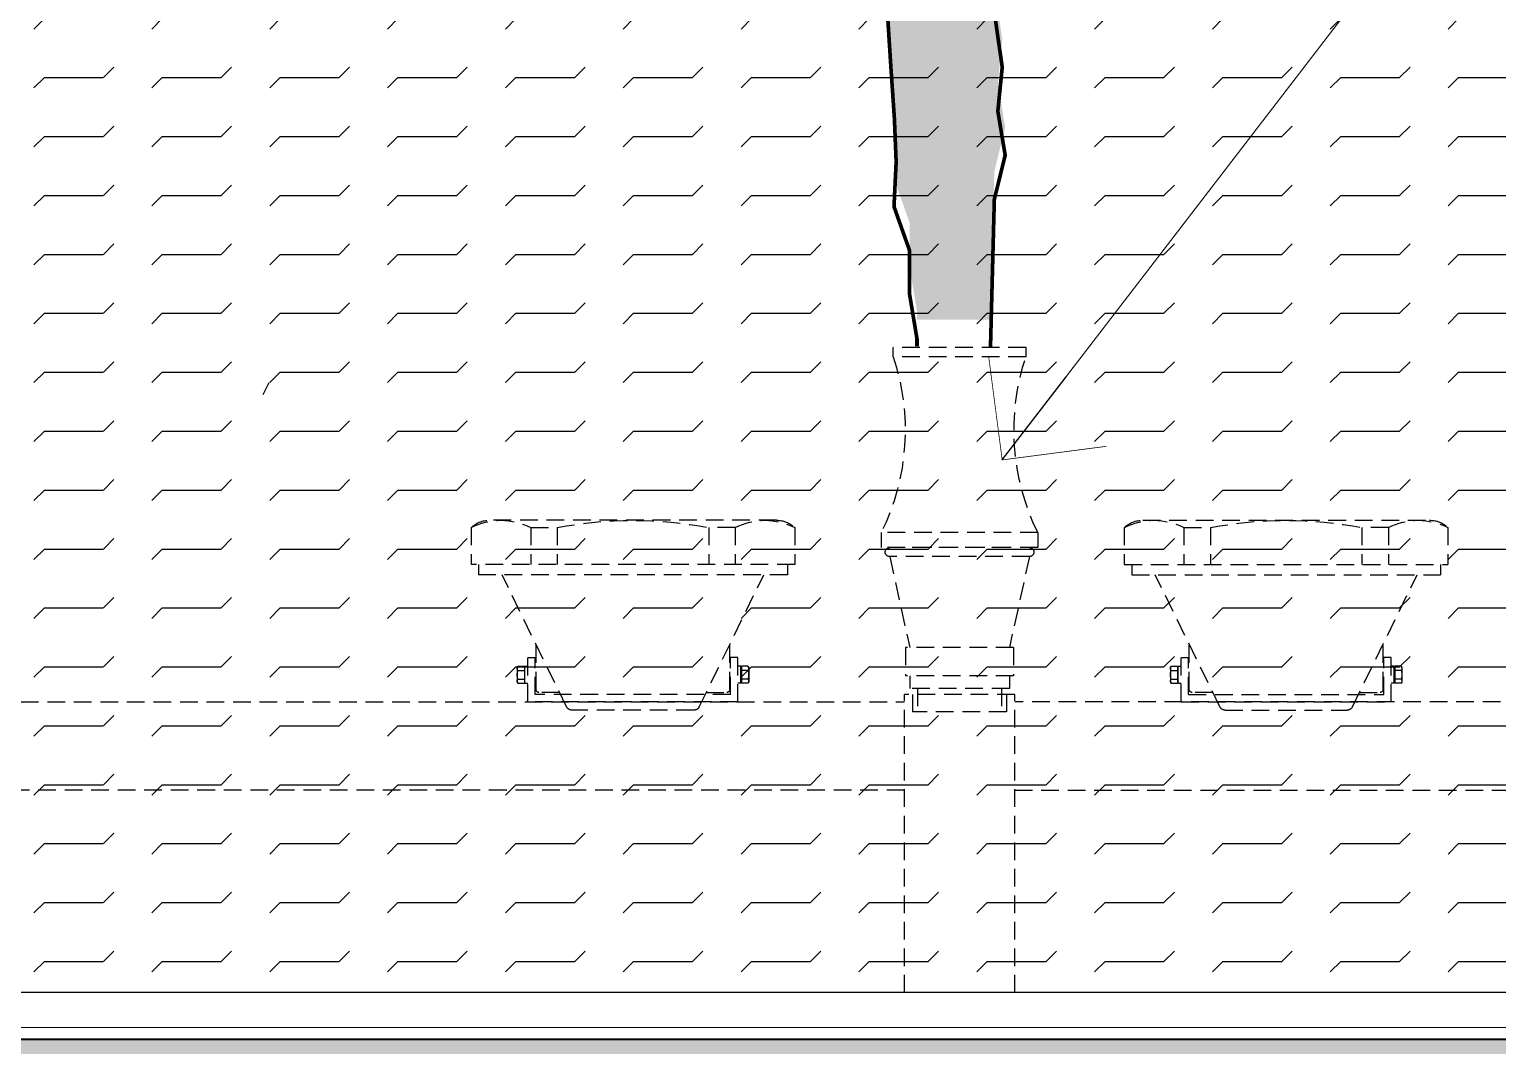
# Model space of a CAD drawing. Header units: inches. Extents: x 50027 to 54188, y -4291 to 1318.
# Drawn here: x 51939.5 to 51971.15, y -115.92 to -94.01 of the extents above; entities that cross this region are included whole.
import ezdxf

# ---------------------------------------------------------------- set-up
doc = ezdxf.new("R2010")
doc.units = ezdxf.units.IN
doc.linetypes.add('HIDDEN', pattern=[9.525, 6.35, -3.175])
for name, color, linetype, lineweight in [('05--TEXT-3', 3, 'Continuous', 35), ('06--LINE-1', 9, 'Continuous', 18), ('E--CONCRETE-4', 6, 'Continuous', 40), ('E--CONCRETE-SHADE', 253, 'Continuous', 25)]:
    doc.layers.add(name, color=color, linetype=linetype, lineweight=lineweight)
doc.layers.add('ACQUA', color=7, linetype='Continuous', true_color=0x76b1f9)
for name, color, linetype in [('IMPIANTO', 155, 'Continuous'), ('PROIETTORI', 175, 'Continuous'), ('water hatch', 121, 'Continuous')]:
    doc.layers.add(name, color=color, linetype=linetype)
doc.styles.add('TIME NEW', font='times.ttf')
doc.dimstyles.new('3-8 LEADER', dxfattribs={"dimscale": 0.4, "dimtxt": 8, "dimasz": 4, "dimexe": 6, "dimexo": 6, "dimgap": 0, "dimtad": 0, "dimdec": 0, "dimzin": 12, "dimdsep": 46, "dimlunit": 4, "dimtxsty": 'TIME NEW', "dimblk": 'DIM AERO', "dimcen": 0, "dimdle": 20, "dimclrd": 1, "dimclre": 9, "dimclrt": 2, "dimadec": 0, "dimazin": 0, "dimtfac": 1, "dimtdec": 0, "dimtofl": 0, "dimtmove": 1, "dimatfit": 3, "dimldrblk": 'DIM AERO', "dimfxl": 1, "dimtvp": 0.75, "dimtolj": 1, "dimtzin": 12, "dimlwd": 18, "dimlwe": 18, "dimarcsym": 1})

# ---------------------------------------------------------------- blocks, each defined once
blk = doc.blocks.new('FOUNTAIN')
at = {"layer": 'ACQUA'}
h = blk.add_hatch(color=152, dxfattribs=at)
h.set_gradient(color1=(17, 92, 212), rotation=90, one_color=1, tint=1)
h.paths.add_polyline_path([(613.01, 1197.14), (613.01, 1212.97), (607.73, 1228.79), (607.73, 1244.62), (602.45, 1260.45), (602.45, 1276.28), (597.17, 1292.1), (594.53, 1307.93), (591.89, 1323.76), (602.45, 1339.59), (599.81, 1355.42), (591.89, 1371.24), (581.33, 1387.07), (581.33, 1402.9), (576.05, 1418.73), (576.05, 1434.56), (573.4, 1450.38), (573.4, 1466.21), (568.12, 1482.04), (562.84, 1497.87), (554.92, 1513.7), (539.08, 1516.33), (528.52, 1532.16), (512.68, 1526.89), (502.12, 1511.06), (486.27, 1503.14), (475.71, 1487.32), (470.43, 1455.66), (467.79, 1439.83), (465.15, 1424), (462.51, 1408.18), (459.87, 1392.35), (459.87, 1344.86), (451.95, 1329.04), (446.67, 1313.21), (449.31, 1297.38), (462.51, 1281.55), (467.79, 1263.09), (462.51, 1231.43), (457.23, 1215.6), (451.95, 1199.78), (446.67, 1183.95), (454.59, 1168.12), (457.23, 1152.29), (462.51, 1136.46), (475.71, 1120.64), (486.27, 1104.81), (478.35, 1088.98), (467.79, 1073.15), (467.79, 1041.5), (480.99, 1025.67), (494.19, 1009.84), (491.55, 994.01), (488.91, 978.18), (488.91, 962.36), (491.55, 946.53), (494.19, 930.7), (494.19, 896.41), (491.55, 880.58), (491.55, 864.75), (494.19, 848.92), (504.76, 833.1), (504.76, 817.27), (491.55, 801.44), (491.55, 753.96), (488.91, 738.13), (480.99, 722.3), (480.99, 706.47), (486.27, 690.64), (494.19, 674.82), (510.04, 664.26), (517.96, 648.44), (517.96, 632.61), (515.32, 616.78), (515.32, 585.12), (517.96, 569.3), (517.96, 553.47), (515.32, 535), (515.32, 405.74), (512.68, 389.91), (505.82, 342.43), (507.4, 326.6), (504.76, 310.77), (508.66, 294.95), (510.04, 241.72), (536.44, 241.72), (536.44, 244.82), (539.08, 260.65), (539.08, 276.66), (539.14, 276.66), (544.7, 292.31), (543.93, 308.37), (544.56, 323.96), (545.82, 342.43), (547, 360.9), (549.64, 376.72), (549.64, 455.86), (544.36, 471.69), (539.08, 487.52), (539.08, 519.17), (544.36, 535), (552.28, 550.83), (552.28, 585.12), (547, 600.95), (547, 648.44), (560.2, 664.26), (560.2, 680.09), (557.56, 698.56), (557.56, 764.51), (552.28, 780.34), (557.56, 796.16), (562.84, 811.99), (547, 822.54), (544.36, 841.01), (544.36, 872.66), (557.56, 888.49), (557.56, 904.32), (573.4, 896.41), (578.69, 880.58), (573.4, 864.75), (581.33, 848.92), (594.53, 864.75), (599.81, 880.58), (599.81, 896.41), (591.89, 912.23), (586.61, 928.06), (591.89, 943.89), (594.53, 959.72), (597.17, 975.55), (597.17, 991.37), (583.97, 1007.2), (591.89, 1023.03), (586.61, 1038.86), (586.61, 1054.69), (594.53, 1070.51), (610.37, 1086.34), (605.09, 1102.17), (602.45, 1118), (602.45, 1133.83), (591.89, 1149.65), (591.89, 1165.48)])
h.paths.add_polyline_path([(493.99, 1088.79), (499.42, 1086.08), (499.42, 1080.67), (498.33, 1075.25), (498.33, 1057.92), (496.16, 1052.5), (490.74, 1054.67), (488.03, 1060.08), (486.41, 1065.5), (485.86, 1070.92), (485.86, 1076.33), (487.49, 1082.29), (492.49, 1089.16)], flags=16)
h.paths.add_polyline_path([(565.41, 978.48), (569.1, 972.95), (569.71, 967.42), (569.71, 961.28), (568.48, 955.75), (566.02, 949.6), (566.02, 944.07), (566.64, 938.54), (565.41, 933.01), (562.95, 927.48), (557.41, 926.86), (557.41, 954.52), (554.95, 960.05), (553.11, 966.19), (553.11, 971.72), (554.34, 977.25), (559.5, 980.7)], flags=16)
h.paths.add_polyline_path([(516.2, 771.53), (516.83, 769.65), (516.83, 767.77), (518.08, 765.88), (519.97, 763.06), (519.97, 753.96), (518.71, 752.08), (518.71, 745.81), (517.45, 743.3), (516.2, 740.79), (514.31, 738.9), (512.43, 738.9), (511.8, 740.79), (510.55, 742.67), (509.92, 745.18), (509.92, 747.06), (509.29, 748.94), (508.66, 750.83), (508.66, 760.24), (509.29, 762.12), (509.29, 765.88), (509.29, 767.77), (510.55, 769.65), (513.37, 771.53)], flags=16)
at = {"layer": 'ACQUA', "linetype": 'Continuous', "const_width": 1.32, "elevation": -1.13}
for points in [[(510.04, 231.72), (508.66, 284.95), (504.76, 300.77), (507.4, 316.6), (505.82, 332.43), (512.68, 379.91), (515.32, 395.74), (515.32, 535), (517.96, 553.47), (517.96, 569.3), (515.32, 585.12), (515.32, 616.78), (517.96, 632.61), (517.96, 648.44), (510.04, 664.26), (494.19, 674.82), (486.27, 690.64), (480.99, 706.47), (480.99, 722.3), (488.91, 738.13), (491.55, 753.96), (491.55, 801.44), (504.76, 817.27), (504.76, 833.1)], [(547, 350.9), (545.82, 332.43), (544.56, 313.96), (543.93, 298.37), (544.7, 282.31), (539.08, 266.48), (539.08, 250.65), (536.44, 234.82), (536.44, 232.19)]]:
    blk.add_lwpolyline(points, dxfattribs=at)
at = {"layer": 'IMPIANTO', "linetype": 'ByBlock'}
for p, q in [((497.28, 231.72, -1.13), (545.03, 231.72, -1.13)), ((497.28, 228.41, -1.13), (497.28, 231.72, -1.13)), ((497.28, 228.41, -1.13), (545.03, 228.41, -1.13)), ((545.03, 228.41, -1.13), (545.03, 231.72, -1.13)), ((493.05, 165.3, -1.13), (549.26, 165.3, -1.13)), ((493.05, 165.3, -1.13), (493.05, 159.83, -1.13)), ((549.26, 165.3, -1.13), (549.26, 159.83, -1.13)), ((493.05, 159.83, -1.13), (549.26, 159.83, -1.13)), ((503.25, 159.83, -1.13), (546.25, 159.83, -1.13)), ((496.06, 156.6, -1.13), (546.25, 156.6, -1.13)), ((496.06, 156.6, -1.13), (503.25, 123.93, -1.13)), ((546.25, 156.6, -1.13), (539.06, 123.93, -1.13)), ((501.75, 123.93, -1.13), (540.55, 123.93, -1.13)), ((501.75, 123.93, -1.13), (501.75, 113.74, -1.13)), ((540.55, 123.93, -1.13), (540.55, 113.74, -1.13)), ((501.75, 113.74, -1.13), (540.55, 113.74, -1.13)), ((503.25, 113.74, -1.13), (503.25, 109.27, -1.13)), ((539.06, 113.74, -1.13), (539.06, 109.27, -1.13)), ((501.33, 107.08, -1.13), (540.97, 107.08, -1.13)), ((501.33, 0, -1.13), (501.33, 107.08, -1.13)), ((503.25, 109.27, -1.13), (539.06, 109.27, -1.13)), ((504.24, 107.08, -1.13), (504.24, 100.82, -1.13)), ((506.07, 109.27, -1.13), (506.07, 100.82, -1.13)), ((536.24, 109.27, -1.13), (536.24, 100.82, -1.13)), ((538.07, 107.08, -1.13), (538.07, 100.82, -1.13)), ((540.97, 0, -1.13), (540.97, 107.08, -1.13)), ((504.24, 100.82, -1.13), (538.07, 100.82, -1.13))]:
    blk.add_line(p, q, dxfattribs=at)
for centre, radius, start, end in [((418.64, 201.98, -1.13), 82.96, 333.758, 18.5764), ((623.67, 201.98, -1.13), 82.96, 161.4236, 206.242), ((496.06, 158.22, -1.13), 1.62, 90, 270), ((546.25, 158.22, -1.13), 1.62, 270, 90)]:
    blk.add_arc(centre, radius, start, end, dxfattribs=at)
at = {"layer": 'PROIETTORI', "linetype": 'ByBlock'}
for p, q in [((771.34, 214.79, -1.13), (769.18, 219.16, -1.13)), ((455.35, 169.66, -1.13), (352.13, 169.66, -1.13)), ((586.95, 169.66, -1.13), (690.17, 169.66, -1.13)), ((345.69, 167.02, -1.13), (345.69, 153.8, -1.13)), ((367.09, 167.02, -1.13), (367.09, 153.8, -1.13)), ((367.09, 167.02, -1.13), (376.6, 167.02, -1.13)), ((376.6, 167.02, -1.13), (376.6, 153.8, -1.13)), ((431.05, 167.02, -1.13), (431.05, 153.8, -1.13)), ((440.56, 167.02, -1.13), (431.05, 167.02, -1.13)), ((440.56, 167.02, -1.13), (440.56, 153.8, -1.13)), ((461.96, 167.02, -1.13), (461.96, 153.8, -1.13)), ((580.35, 167.02, -1.13), (580.35, 153.8, -1.13)), ((601.75, 167.02, -1.13), (601.75, 153.8, -1.13)), ((601.75, 167.02, -1.13), (611.26, 167.02, -1.13)), ((611.26, 167.02, -1.13), (611.26, 153.8, -1.13)), ((665.71, 167.02, -1.13), (665.71, 153.8, -1.13)), ((675.22, 167.02, -1.13), (665.71, 167.02, -1.13)), ((675.22, 167.02, -1.13), (675.22, 153.8, -1.13)), ((696.62, 167.02, -1.13), (696.62, 153.8, -1.13)), ((461.96, 153.8, -1.13), (345.69, 153.8, -1.13)), ((348.33, 153.8, -1.13), (348.33, 150.1, -1.13)), ((459.32, 153.8, -1.13), (459.32, 150.1, -1.13)), ((580.35, 153.8, -1.13), (696.62, 153.8, -1.13)), ((582.99, 153.8, -1.13), (582.99, 150.1, -1.13)), ((693.98, 153.8, -1.13), (693.98, 150.1, -1.13)), ((459.32, 150.1, -1.13), (348.33, 150.1, -1.13)), ((379.99, 102.66, -1.13), (356.78, 150.1, -1.13)), ((427.66, 102.66, -1.13), (450.86, 150.1, -1.13)), ((582.99, 150.1, -1.13), (693.98, 150.1, -1.13)), ((614.65, 102.66, -1.13), (591.45, 150.1, -1.13)), ((662.32, 102.66, -1.13), (685.52, 150.1, -1.13)), ((369.01, 108.88, -1.13), (369.01, 125.11, -1.13)), ((438.64, 108.88, -1.13), (438.64, 125.11, -1.13)), ((603.67, 108.88, -1.13), (603.67, 125.11, -1.13)), ((673.3, 108.88, -1.13), (673.3, 125.11, -1.13)), ((362.25, 116.8, -1.13), (362.49, 117.21, -1.13)), ((362.25, 116.8, -1.13), (362.25, 111.52, -1.13)), ((362.49, 117.21, -1.13), (364.84, 117.21, -1.13)), ((364.84, 117.21, -1.13), (364.84, 111.11, -1.13)), ((364.84, 116.8, -1.13), (364.92, 116.8, -1.13)), ((364.92, 116.8, -1.13), (364.92, 115.81, -1.13)), ((365.05, 111.11, -1.13), (365.05, 117.21, -1.13)), ((365.05, 117.21, -1.13), (366.1, 117.21, -1.13)), ((366.1, 104.39, -1.13), (366.1, 120.32, -1.13)), ((366.1, 120.32, -1.13), (368.75, 120.32, -1.13)), ((368.75, 107.03, -1.13), (368.75, 120.32, -1.13)), ((438.9, 107.03, -1.13), (438.9, 120.32, -1.13)), ((441.54, 120.32, -1.13), (438.9, 120.32, -1.13)), ((441.54, 104.39, -1.13), (441.54, 120.32, -1.13)), ((442.6, 117.21, -1.13), (441.54, 117.21, -1.13)), ((442.6, 111.11, -1.13), (442.6, 117.21, -1.13)), ((442.81, 116.8, -1.13), (442.72, 116.8, -1.13)), ((442.72, 116.8, -1.13), (442.72, 115.81, -1.13)), ((442.81, 117.21, -1.13), (442.81, 111.11, -1.13)), ((445.16, 117.21, -1.13), (442.81, 117.21, -1.13)), ((445.39, 116.8, -1.13), (445.16, 117.21, -1.13)), ((445.39, 116.8, -1.13), (445.39, 111.52, -1.13)), ((596.91, 116.8, -1.13), (597.15, 117.21, -1.13)), ((596.91, 116.8, -1.13), (596.91, 111.52, -1.13)), ((597.15, 117.21, -1.13), (599.5, 117.21, -1.13)), ((599.5, 117.21, -1.13), (599.5, 111.11, -1.13)), ((599.5, 116.8, -1.13), (599.58, 116.8, -1.13)), ((599.58, 116.8, -1.13), (599.58, 115.81, -1.13)), ((599.71, 111.11, -1.13), (599.71, 117.21, -1.13)), ((599.71, 117.21, -1.13), (600.76, 117.21, -1.13)), ((600.76, 104.39, -1.13), (600.76, 120.32, -1.13)), ((600.76, 120.32, -1.13), (603.41, 120.32, -1.13)), ((603.41, 107.03, -1.13), (603.41, 120.32, -1.13)), ((673.56, 107.03, -1.13), (673.56, 120.32, -1.13)), ((676.2, 120.32, -1.13), (673.56, 120.32, -1.13)), ((676.2, 104.39, -1.13), (676.2, 120.32, -1.13)), ((677.26, 117.21, -1.13), (676.2, 117.21, -1.13)), ((677.26, 111.11, -1.13), (677.26, 117.21, -1.13)), ((677.47, 116.8, -1.13), (677.38, 116.8, -1.13)), ((677.38, 116.8, -1.13), (677.38, 115.81, -1.13)), ((677.47, 117.21, -1.13), (677.47, 111.11, -1.13)), ((679.82, 117.21, -1.13), (677.47, 117.21, -1.13)), ((680.05, 116.8, -1.13), (679.82, 117.21, -1.13)), ((680.05, 116.8, -1.13), (680.05, 111.52, -1.13)), ((362.25, 111.52, -1.13), (362.49, 111.11, -1.13)), ((362.49, 115.69, -1.13), (364.84, 115.69, -1.13)), ((362.49, 112.64, -1.13), (364.84, 112.64, -1.13)), ((362.49, 111.11, -1.13), (364.84, 111.11, -1.13)), ((364.84, 111.52, -1.13), (364.92, 111.52, -1.13)), ((364.92, 115.81, -1.13), (364.92, 112.52, -1.13)), ((364.92, 112.52, -1.13), (364.92, 111.52, -1.13)), ((365.05, 111.11, -1.13), (366.1, 111.11, -1.13)), ((442.6, 111.11, -1.13), (441.54, 111.11, -1.13)), ((442.72, 115.81, -1.13), (442.72, 112.52, -1.13)), ((442.72, 112.52, -1.13), (442.72, 111.52, -1.13)), ((442.81, 111.52, -1.13), (442.72, 111.52, -1.13)), ((445.16, 115.69, -1.13), (442.81, 115.69, -1.13)), ((445.16, 112.64, -1.13), (442.81, 112.64, -1.13)), ((445.16, 111.11, -1.13), (442.81, 111.11, -1.13)), ((445.39, 111.52, -1.13), (445.16, 111.11, -1.13)), ((596.91, 111.52, -1.13), (597.15, 111.11, -1.13)), ((597.15, 115.69, -1.13), (599.5, 115.69, -1.13)), ((597.15, 112.64, -1.13), (599.5, 112.64, -1.13)), ((597.15, 111.11, -1.13), (599.5, 111.11, -1.13)), ((599.5, 111.52, -1.13), (599.58, 111.52, -1.13)), ((599.58, 115.81, -1.13), (599.58, 112.52, -1.13)), ((599.58, 112.52, -1.13), (599.58, 111.52, -1.13)), ((599.71, 111.11, -1.13), (600.76, 111.11, -1.13)), ((677.26, 111.11, -1.13), (676.2, 111.11, -1.13)), ((677.38, 115.81, -1.13), (677.38, 112.52, -1.13)), ((677.38, 112.52, -1.13), (677.38, 111.52, -1.13)), ((677.47, 111.52, -1.13), (677.38, 111.52, -1.13)), ((679.82, 115.69, -1.13), (677.47, 115.69, -1.13)), ((679.82, 112.64, -1.13), (677.47, 112.64, -1.13)), ((679.82, 111.11, -1.13), (677.47, 111.11, -1.13)), ((680.05, 111.52, -1.13), (679.82, 111.11, -1.13)), ((438.9, 107.03, -1.13), (368.75, 107.03, -1.13)), ((377.47, 107.82, -1.13), (370.07, 107.82, -1.13)), ((430.18, 107.82, -1.13), (437.58, 107.82, -1.13)), ((603.41, 107.03, -1.13), (673.56, 107.03, -1.13)), ((612.13, 107.82, -1.13), (604.73, 107.82, -1.13)), ((664.84, 107.82, -1.13), (672.24, 107.82, -1.13)), ((441.54, 104.39, -1.13), (366.1, 104.39, -1.13)), ((425.76, 101.48, -1.13), (381.89, 101.48, -1.13)), ((600.76, 104.39, -1.13), (676.2, 104.39, -1.13)), ((616.55, 101.48, -1.13), (660.42, 101.48, -1.13))]:
    blk.add_line(p, q, dxfattribs=at)
at = {"layer": 'PROIETTORI', "linetype": 'ByBlock', "elevation": -1.13}
for points in [[(501.33, 72.68), (12.52, 72.68), (12.52, 104.39), (501.33, 104.39)], [(540.97, 72.68), (1029.79, 72.68), (1029.79, 104.39), (540.97, 104.39)]]:
    blk.add_lwpolyline(points, dxfattribs=at)
at = {"layer": 'PROIETTORI', "linetype": 'ByBlock'}
for centre, radius, start, end in [((356.39, 146.67, -1.13), 22.98, 62.255, 117.745), ((352.21, 160.28, -1.13), 9.38, 89.5087, 134.0941), ((403.82, 28.11, -1.13), 141.54, 78.9112, 101.0888), ((451.26, 146.67, -1.13), 22.98, 62.255, 117.745), ((455.43, 160.28, -1.13), 9.38, 45.9059, 90.4913), ((591.05, 146.67, -1.13), 22.98, 62.255, 117.745), ((586.87, 160.28, -1.13), 9.38, 89.5087, 134.0941), ((638.48, 28.11, -1.13), 141.54, 78.9112, 101.0888), ((685.92, 146.67, -1.13), 22.98, 62.255, 117.745), ((690.09, 160.28, -1.13), 9.38, 45.9059, 90.4913), ((363.6, 116.45, -1.13), 1.35, 145.6158, 214.3842), ((444.04, 116.45, -1.13), 1.35, 325.6158, 34.3842), ((598.26, 116.45, -1.13), 1.35, 145.6158, 214.3842), ((678.7, 116.45, -1.13), 1.35, 325.6158, 34.3842), ((367.3, 114.16, -1.13), 5.05, 162.412, 197.588), ((363.6, 111.88, -1.13), 1.35, 145.6158, 214.3842), ((366.08, 111.14, -1.13), 0.019, 214.516, 18.817), ((441.56, 111.14, -1.13), 0.019, 161.183, 325.484), ((440.35, 114.16, -1.13), 5.05, 342.412, 17.588), ((444.04, 111.88, -1.13), 1.35, 325.6158, 34.3842), ((601.96, 114.16, -1.13), 5.05, 162.412, 197.588), ((598.26, 111.88, -1.13), 1.35, 145.6158, 214.3842), ((600.75, 111.14, -1.13), 0.019, 214.516, 18.817), ((676.22, 111.14, -1.13), 0.019, 161.183, 325.484), ((675.01, 114.16, -1.13), 5.05, 342.412, 17.588), ((678.7, 111.88, -1.13), 1.35, 325.6158, 34.3842), ((370.07, 108.88, -1.13), 1.06, 180, 270), ((437.58, 108.88, -1.13), 1.06, 270, 0), ((604.73, 108.88, -1.13), 1.06, 180, 270), ((672.24, 108.88, -1.13), 1.06, 270, 0), ((381.89, 103.59, -1.13), 2.11, 206.0647, 270), ((425.76, 103.59, -1.13), 2.11, 270, 333.9353), ((616.55, 103.59, -1.13), 2.11, 206.0647, 270), ((660.42, 103.59, -1.13), 2.11, 270, 333.9353)]:
    blk.add_arc(centre, radius, start, end, dxfattribs=at)
blk = doc.blocks.new('DIM AERO')
at = {"color": 2}
blk.add_line((0, 0), (-1.414, 0), dxfattribs=at)
at = {"color": 2, "const_width": 0.01}
blk.add_lwpolyline([(-1, -1), (0, 0), (-1, 1)], dxfattribs=at)

msp = doc.modelspace()

# ---------------------------------------------------------------- hatches: boundary and pattern name
at = {"layer": 'E--CONCRETE-SHADE'}
h = msp.add_hatch(color=240, dxfattribs=at)
h.dxf.hatch_style = 1
h.paths.add_polyline_path([(51916.55147, -120.77439), (51916.55147, -51.77439), (51928.55147, -51.77439), (51928.55147, -68.77439), (51922.55147, -68.77439), (51922.55147, -112.77439), (51925.55147, -115.77439), (51997.55147, -115.77439), (52000.55147, -112.77439), (52000.55147, -87.77439), (52012.55147, -87.77439), (52012.55147, -104.77439), (52006.55147, -104.77439), (52006.55147, -120.77439)])
at = {"layer": 'water hatch'}
h = msp.add_hatch(dxfattribs=at)
h.set_pattern_fill('FLEX', color=150, scale=0.2)
h.set_pattern_definition([(0, (-2543.1744, 4794.4451), (0, 1.27), [1.27, -1.27]), (45, (-2541.9044, 4794.4451), (0, 1.269999998), [0.3175, -1.161051226, 0.3175, -1.796051226])])
h.paths.add_polyline_path([(51999.55147, -90.77439), (51999.55147, -112.36017), (51997.13725, -114.77439), (51925.96568, -114.77439), (51923.55147, -112.36017), (51923.55147, -90.77439)])

# ---------------------------------------------------------------- linework, layer by layer
at = {"layer": '06--LINE-1'}
msp.add_lwpolyline([(51925.65502, -115.52439), (51997.44791, -115.52439), (52000.30147, -112.67083), (52000.30147, -90.77439), (51999.55147, -90.77439), (51999.55147, -112.36017), (51997.13725, -114.77439), (51925.96568, -114.77439), (51923.55147, -112.36017), (51923.55147, -90.77439), (51922.80147, -90.77439), (51922.80147, -112.67083)], close=True, dxfattribs=at)
at = {"layer": 'E--CONCRETE-4'}
msp.add_lwpolyline([(51916.55147, -120.77439), (51916.55147, -51.77439), (51928.55147, -51.77439), (51928.55147, -68.77439), (51922.55147, -68.77439), (51922.55147, -112.77439), (51925.55147, -115.77439), (51997.55147, -115.77439), (52000.55147, -112.77439), (52000.55147, -87.77439), (52012.55147, -87.77439), (52012.55147, -104.77439), (52006.55147, -104.77439), (52006.55147, -120.77439)], close=True, dxfattribs=at)
at = {"layer": 'water hatch', "color": 250}
msp.add_lwpolyline([(51999.55147, -90.77439), (51999.55147, -112.36017), (51997.13725, -114.77439), (51925.96568, -114.77439), (51923.55147, -112.36017), (51923.55147, -90.77439)], close=True, dxfattribs=at)

# ---------------------------------------------------------------- block references
at = {"linetype": 'HIDDEN', "xscale": -0.0600000000000015, "yscale": 0.0600000000000015, "zscale": 0.0600000000000015}
msp.add_blockref('FOUNTAIN', (51990.82065, -114.77439, 0.0677), dxfattribs=at)

# ---------------------------------------------------------------- leaders
at = {"layer": '05--TEXT-3'}
msp.add_leader([(51960.47042, -103.2942), (51986.34668, -69.63975), (52105.32945, -69.63975)], dimstyle='3-8 LEADER', override={"dimgap": 0, "dimtad": 0}, dxfattribs=at)

doc.saveas('drawing.dxf')
